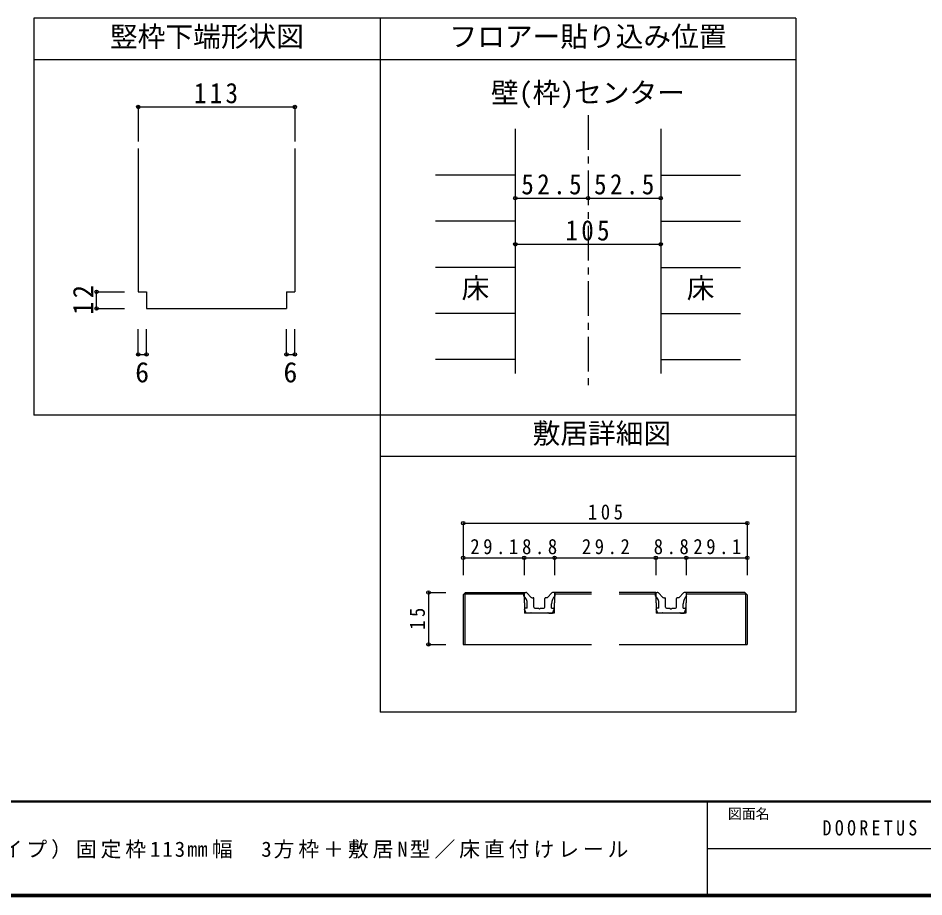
# Model space of a CAD drawing. Units: millimetres, scale not verified, with parts at other scales. Extents: x -973 to 977, y -718 to 696.
# Drawn here: x -496 to 158, y -701 to -66 of the extents above; entities that cross this region are included whole.
import ezdxf
from ezdxf.enums import TextEntityAlignment as Align

# ---------------------------------------------------------------- set-up
doc = ezdxf.new("R2010")
doc.units = ezdxf.units.MM
doc.header["$LTSCALE"] = 5
doc.header["$PDMODE"] = 32
doc.header["$PDSIZE"] = 2.5
doc.linetypes.add('CHAIN1', pattern=[8, 5, -1, 1, -1])
for name, color, linetype in [('0-0_補助線', 4, 'Continuous'), ('0-1_通り芯', 4, 'CHAIN1'), ('0-3_仕上げ', 7, 'Continuous'), ('0-4_枠', 3, 'Continuous'), ('0-A_文字', 7, 'Continuous'), ('0-B_寸法', 4, 'Continuous'), ('1-4_枠', 3, 'Continuous'), ('1-7_金物', 7, 'Continuous'), ('1-B_寸法', 7, 'Continuous'), ('F-0_補助線', 7, 'Continuous'), ('F-1_枠', 6, 'Continuous'), ('F-A_文字', 7, 'Continuous')]:
    doc.layers.add(name, color=color, linetype=linetype)
doc.styles.add('ＭＳ ゴシック', font='')
doc.styles.get('ＭＳ ゴシック').set_extended_font_data('MS Gothic')

msp = doc.modelspace()

# ---------------------------------------------------------------- linework, layer by layer
at = {"layer": '0-0_補助線', "color": 3}
for p, q in [((-295.958, -160.646), (-295.958, -264.071)), ((-301.958, -264.071), (-295.958, -264.071)), ((-301.958, -264.071), (-301.958, -276.071)), ((-402.958, -276.071), (-301.958, -276.071))]:
    msp.add_line(p, q, dxfattribs=at)
at = {"layer": '0-0_補助線'}
for p, q in [((-438.958, -276.071), (-438.958, -264.071)), ((-438.958, -264.071), (-418.958, -264.071)), ((-438.958, -276.071), (-418.958, -276.071)), ((-408.958, -309.27), (-408.958, -291.071)), ((-402.958, -309.27), (-402.958, -291.071)), ((-301.958, -309.27), (-301.958, -291.071)), ((-295.958, -309.27), (-295.958, -291.071)), ((-408.958, -309.27), (-402.958, -309.27)), ((-301.958, -309.27), (-295.958, -309.27))]:
    msp.add_line(p, q, dxfattribs=at)
at = {"layer": '0-0_補助線', "color": 3}
msp.add_lwpolyline([(-408.958, -160.646), (-408.958, -264.071), (-402.958, -264.071), (-402.958, -276.071)], dxfattribs=at)
at = {"layer": '0-0_補助線', "color": 7}
for p in [(-438.958, -264.071), (-438.958, -276.071), (-408.958, -309.27), (-402.958, -309.27), (-301.958, -309.27), (-295.958, -309.27)]:
    msp.add_point(p, dxfattribs=at)
at = {"layer": '0-1_通り芯'}
msp.add_line((-84.333, -136.5), (-84.333, -333.007), dxfattribs=at)
at = {"layer": '0-3_仕上げ', "color": 4}
for p, q in [((-136.833, -179.801), (-194.333, -179.801)), ((-31.833, -179.801), (25.667, -179.801)), ((-136.833, -213.103), (-194.333, -213.103)), ((-31.833, -213.103), (25.667, -213.103)), ((-136.833, -246.404), (-194.333, -246.404)), ((-31.833, -246.404), (25.667, -246.404)), ((-136.833, -279.706), (-194.333, -279.706)), ((-31.833, -279.706), (25.667, -279.706)), ((-136.833, -313.007), (-194.333, -313.007)), ((-31.833, -313.007), (25.667, -313.007))]:
    msp.add_line(p, q, dxfattribs=at)
at = {"layer": '0-4_枠'}
for p, q in [((-136.833, -146.5), (-136.833, -323.007)), ((-31.833, -146.5), (-31.833, -323.007))]:
    msp.add_line(p, q, dxfattribs=at)
at = {"layer": '0-A_文字', "color": 3}
for p, q in [((-484.333, -66.5), (-484.333, -353.007)), ((65.667, -66.5), (-484.333, -66.5)), ((-234.333, -66.5), (-234.333, -567.5)), ((65.667, -96.5), (-484.333, -96.5)), ((65.667, -353.007), (-484.333, -353.007)), ((65.667, -383.007), (-234.333, -383.007))]:
    msp.add_line(p, q, dxfattribs=at)
msp.add_lwpolyline([(65.667, -66.5), (65.667, -567.5), (-234.333, -567.5)], dxfattribs=at)
at = {"layer": '0-B_寸法'}
for p, q in [((-408.958, -130.646), (-295.958, -130.646)), ((-408.958, -130.646), (-408.958, -155.646)), ((-295.958, -130.646), (-295.958, -155.646)), ((-136.833, -196.452), (-84.333, -196.452)), ((-84.333, -196.452), (-31.833, -196.452)), ((-136.833, -229.753), (-31.833, -229.753))]:
    msp.add_line(p, q, dxfattribs=at)
at = {"layer": '0-B_寸法', "color": 7}
for p in [(-408.958, -130.646), (-295.958, -130.646), (-136.833, -196.452), (-84.333, -196.452), (-31.833, -196.452), (-136.833, -229.753), (-31.833, -229.753)]:
    msp.add_point(p, dxfattribs=at)
at = {"layer": '1-4_枠'}
for p, q in [((-172.654, -481.108), (-174.422, -482.875)), ((-174.393, -482.875), (-174.393, -518.608)), ((-130.408, -482.357), (-173.172, -482.357)), ((-173.172, -482.357), (-173.172, -518.608)), ((-172.654, -481.108), (-130.408, -481.108)), ((-108.408, -481.108), (-108.408, -488.608)), ((-81.922, -481.108), (-108.408, -481.108)), ((-81.922, -482.357), (-108.408, -482.357)), ((-35.422, -481.108), (-61.922, -481.108)), ((-35.422, -482.357), (-61.922, -482.357)), ((-13.422, -481.108), (-13.422, -488.608)), ((28.81, -481.108), (-13.422, -481.108)), ((29.328, -482.357), (-13.422, -482.357)), ((28.81, -481.108), (30.578, -482.875)), ((29.328, -482.357), (29.328, -518.608)), ((30.578, -482.875), (30.578, -518.608)), ((-108.658, -488.608), (-108.658, -496.108)), ((-108.658, -488.608), (-108.408, -488.608)), ((-13.672, -488.608), (-13.672, -496.108)), ((-13.672, -488.608), (-13.422, -488.608)), ((-108.658, -496.108), (-130.158, -496.108)), ((-13.672, -496.108), (-35.172, -496.108)), ((-174.422, -518.608), (-81.922, -518.608)), ((-61.922, -518.608), (30.578, -518.608))]:
    msp.add_line(p, q, dxfattribs=at)
for points in [[(-130.408, -481.108), (-130.408, -488.608), (-130.158, -488.608), (-130.158, -496.108)], [(-35.422, -481.108), (-35.422, -488.608), (-35.172, -488.608), (-35.172, -496.108)]]:
    msp.add_lwpolyline(points, dxfattribs=at)
at = {"layer": '1-7_金物'}
for p, q in [((-125.252, -484.638), (-128.416, -481.474)), ((-113.563, -484.638), (-110.399, -481.474)), ((-108.158, -481.108), (-109.515, -481.108)), ((-108.158, -483.608), (-108.158, -481.108)), ((-30.267, -484.638), (-33.431, -481.474)), ((-18.577, -484.638), (-15.413, -481.474)), ((-13.172, -481.108), (-14.529, -481.108)), ((-13.172, -483.608), (-13.172, -481.108)), ((-128.158, -492.357), (-128.158, -489.198)), ((-124.722, -484.858), (-123.908, -484.858)), ((-123.408, -491.607), (-123.408, -485.358)), ((-115.408, -491.607), (-115.408, -485.358)), ((-114.093, -484.858), (-114.908, -484.858)), ((-110.658, -492.357), (-110.658, -489.198)), ((-33.172, -492.357), (-33.172, -489.198)), ((-29.736, -484.858), (-28.922, -484.858)), ((-28.422, -491.607), (-28.422, -485.358)), ((-20.422, -491.607), (-20.422, -485.358)), ((-19.108, -484.858), (-19.922, -484.858)), ((-15.672, -492.357), (-15.672, -489.198)), ((-128.158, -492.357), (-129.658, -492.357)), ((-113.658, -496.107), (-125.158, -496.107)), ((-122.658, -492.357), (-120.158, -492.357)), ((-120.158, -492.357), (-119.408, -493.107)), ((-119.408, -493.107), (-118.658, -492.357)), ((-118.658, -492.357), (-116.158, -492.357)), ((-113.158, -495.607), (-113.658, -496.107)), ((-112.658, -496.107), (-113.158, -495.607)), ((-112.658, -496.107), (-109.908, -496.107)), ((-110.658, -492.357), (-109.158, -492.357)), ((-109.908, -496.107), (-108.693, -493.042)), ((-33.172, -492.357), (-34.672, -492.357)), ((-18.672, -496.107), (-30.172, -496.107)), ((-27.672, -492.357), (-25.172, -492.357)), ((-25.172, -492.357), (-24.422, -493.107)), ((-24.422, -493.107), (-23.672, -492.357)), ((-23.672, -492.357), (-21.172, -492.357)), ((-18.172, -495.607), (-18.672, -496.107)), ((-17.672, -496.107), (-18.172, -495.607)), ((-17.672, -496.107), (-14.922, -496.107)), ((-15.672, -492.357), (-14.172, -492.357)), ((-14.922, -496.107), (-13.707, -493.042))]:
    msp.add_line(p, q, dxfattribs=at)
for points in [[(-130.658, -483.608), (-130.658, -481.108), (-129.3, -481.108)], [(-35.672, -483.608), (-35.672, -481.108), (-34.315, -481.108)], [(-126.158, -496.107), (-128.908, -496.107), (-130.122, -493.042)], [(-126.158, -496.107), (-125.658, -495.607), (-125.158, -496.107)], [(-31.172, -496.107), (-33.922, -496.107), (-35.137, -493.042)], [(-31.172, -496.107), (-30.672, -495.607), (-30.172, -496.107)]]:
    msp.add_lwpolyline(points, dxfattribs=at)
for centre, radius, start, end in [((-135.658, -489.198), 7.5, 0, 48.19), ((-129.3, -482.358), 1.25, 45, 90), ((-103.158, -489.198), 7.5, 131.81, 180), ((-109.515, -482.358), 1.25, 90, 135), ((-40.672, -489.198), 7.5, 0, 48.19), ((-34.315, -482.358), 1.25, 45, 90), ((-8.172, -489.198), 7.5, 131.81, 180), ((-14.529, -482.358), 1.25, 90, 135), ((-124.722, -484.108), 0.75, 225, 270), ((-123.908, -485.358), 0.5, 0, 90), ((-114.908, -485.358), 0.5, 90, 180), ((-114.093, -484.108), 0.75, 270, 315), ((-29.736, -484.108), 0.75, 225, 270), ((-28.922, -485.358), 0.5, 0, 90), ((-19.922, -485.358), 0.5, 90, 180), ((-19.108, -484.108), 0.75, 270, 315), ((-129.658, -492.857), 0.5, 90, 201.616), ((-122.658, -491.607), 0.75, 180, 270), ((-116.158, -491.607), 0.75, 270, 0), ((-109.158, -492.857), 0.5, 338.384, 90), ((-34.672, -492.857), 0.5, 90, 201.616), ((-27.672, -491.607), 0.75, 180, 270), ((-21.172, -491.607), 0.75, 270, 0), ((-14.172, -492.857), 0.5, 338.384, 90)]:
    msp.add_arc(centre, radius, start, end, dxfattribs=at)
at = {"layer": '1-B_寸法', "color": 4}
for p, q in [((-174.422, -431.108), (30.578, -431.108)), ((-174.422, -431.108), (-174.422, -456.108)), ((30.578, -431.108), (30.578, -456.108)), ((-174.422, -456.108), (-130.422, -456.108)), ((-174.422, -456.108), (-174.422, -468.608)), ((-130.422, -456.108), (-130.422, -468.608)), ((-199.422, -481.108), (-186.922, -481.108)), ((-199.422, -481.108), (-199.422, -518.608)), ((-199.422, -518.608), (-186.922, -518.608))]:
    msp.add_line(p, q, dxfattribs=at)
for points in [[(-130.422, -456.108), (-108.422, -456.108), (-108.422, -468.608)], [(-108.422, -456.108), (-35.422, -456.108), (-35.422, -468.608)], [(-35.422, -456.108), (-13.422, -456.108), (-13.422, -468.608)], [(-13.422, -456.108), (30.578, -456.108), (30.578, -468.608)]]:
    msp.add_lwpolyline(points, dxfattribs=at)
at = {"layer": '1-B_寸法'}
for p in [(-174.422, -431.108), (30.578, -431.108), (-174.422, -456.108), (-130.422, -456.108), (-108.422, -456.108), (-35.422, -456.108), (-13.422, -456.108), (30.578, -456.108), (-199.422, -481.108), (-199.422, -518.608)]:
    msp.add_point(p, dxfattribs=at)
at = {"layer": 'F-1_枠'}
for p, q in [((976.653, -631.667), (-973.347, -631.667)), ((976.653, -632.5), (-973.347, -632.5)), ((1.653, -632.5), (1.653, -699.167)), ((1.653, -665.833), (974.986, -665.834)), ((976.653, -699.167), (-973.347, -699.167)), ((976.653, -700), (-973.347, -700)), ((976.653, -700.833), (-973.347, -700.833))]:
    msp.add_line(p, q, dxfattribs=at)

# ---------------------------------------------------------------- texts
at = {"layer": '0-0_補助線', "color": 7, "style": 'ＭＳ ゴシック'}
for p in [(-411.111, -333.817), (-304.111, -333.817)]:
    msp.add_text('6', height=14.66, dxfattribs=at).set_placement(p, align=Align.BOTTOM_LEFT)
at = {"layer": '0-0_補助線', "color": 7, "insert": (-441.458, -280.696), "char_height": 14.66, "attachment_point": 7, "rotation": 90, "style": 'ＭＳ ゴシック'}
msp.add_mtext('\\T1.27;\\W0.95;12', dxfattribs=at)
at = {"layer": '0-A_文字', "style": 'ＭＳ ゴシック'}
for s, p in [('竪枠下端形状図', (-429.333, -91.5)), ('フロアー貼り込み位置', (-184.333, -91.5)), ('壁(枠)センター', (-154.333, -132.091)), ('床', (-175.583, -273.055)), ('床', (-13.083, -273.055)), ('敷居詳細図', (-124.333, -378.007))]:
    msp.add_text(s, height=14.66, dxfattribs=at).set_placement(p, align=Align.BOTTOM_LEFT)
at = {"layer": '0-B_寸法', "color": 7, "char_height": 14.66, "attachment_point": 7, "style": 'ＭＳ ゴシック'}
for s, insert in [('\\T1.27;\\W0.9;113', (-368.708, -128.146)), ('\\T1.28;\\W0.9;52.5', (-132.458, -193.952)), ('\\T1.28;\\W0.9;52.5', (-79.958, -193.952)), ('\\T1.27;\\W0.9;105', (-100.583, -227.253))]:
    msp.add_mtext(s, dxfattribs=dict(at, insert=insert))
at = {"layer": '1-B_寸法', "char_height": 11, "attachment_point": 7, "style": 'ＭＳ ゴシック'}
for s, insert in [('\\T1.38;\\W0.9;105', (-84.422, -428.608)), ('\\T1.38;\\W0.9;29.1', (-169.297, -453.608)), ('\\T1.38;\\W0.9;8.8', (-131.922, -453.608)), ('\\T1.38;\\W0.9;29.2', (-88.797, -453.608)), ('\\T1.38;\\W0.9;8.8', (-36.922, -453.608)), ('\\T1.38;\\W0.9;29.1', (-8.297, -453.608))]:
    msp.add_mtext(s, dxfattribs=dict(at, insert=insert))
at = {"layer": '1-B_寸法', "insert": (-201.922, -507.983), "char_height": 11, "attachment_point": 7, "rotation": 90, "style": 'ＭＳ ゴシック'}
msp.add_mtext('\\T1.36;\\W0.9;15', dxfattribs=at)
at = {"layer": 'F-0_補助線', "insert": (84.986, -656.667), "char_height": 11, "attachment_point": 7, "style": 'ＭＳ ゴシック'}
msp.add_mtext('\\T1.39;\\W0.85;DOORETUS', dxfattribs=at)
at = {"layer": 'F-A_文字', "style": 'ＭＳ ゴシック'}
msp.add_text('図面名', height=7.331, dxfattribs=at).set_placement((16.653, -646.667), align=Align.BOTTOM_LEFT)
at = {"layer": 'F-A_文字', "insert": (-846.68, -673.333), "char_height": 11, "attachment_point": 7, "style": 'ＭＳ ゴシック'}
msp.add_mtext('\\T1.19;ドレタス\u3000H24\\~４枚引き違い戸（レールタイプ）固定枠113㎜幅\u30003方枠＋敷居N型／床直付けレール', dxfattribs=at)

doc.saveas('drawing.dxf')
